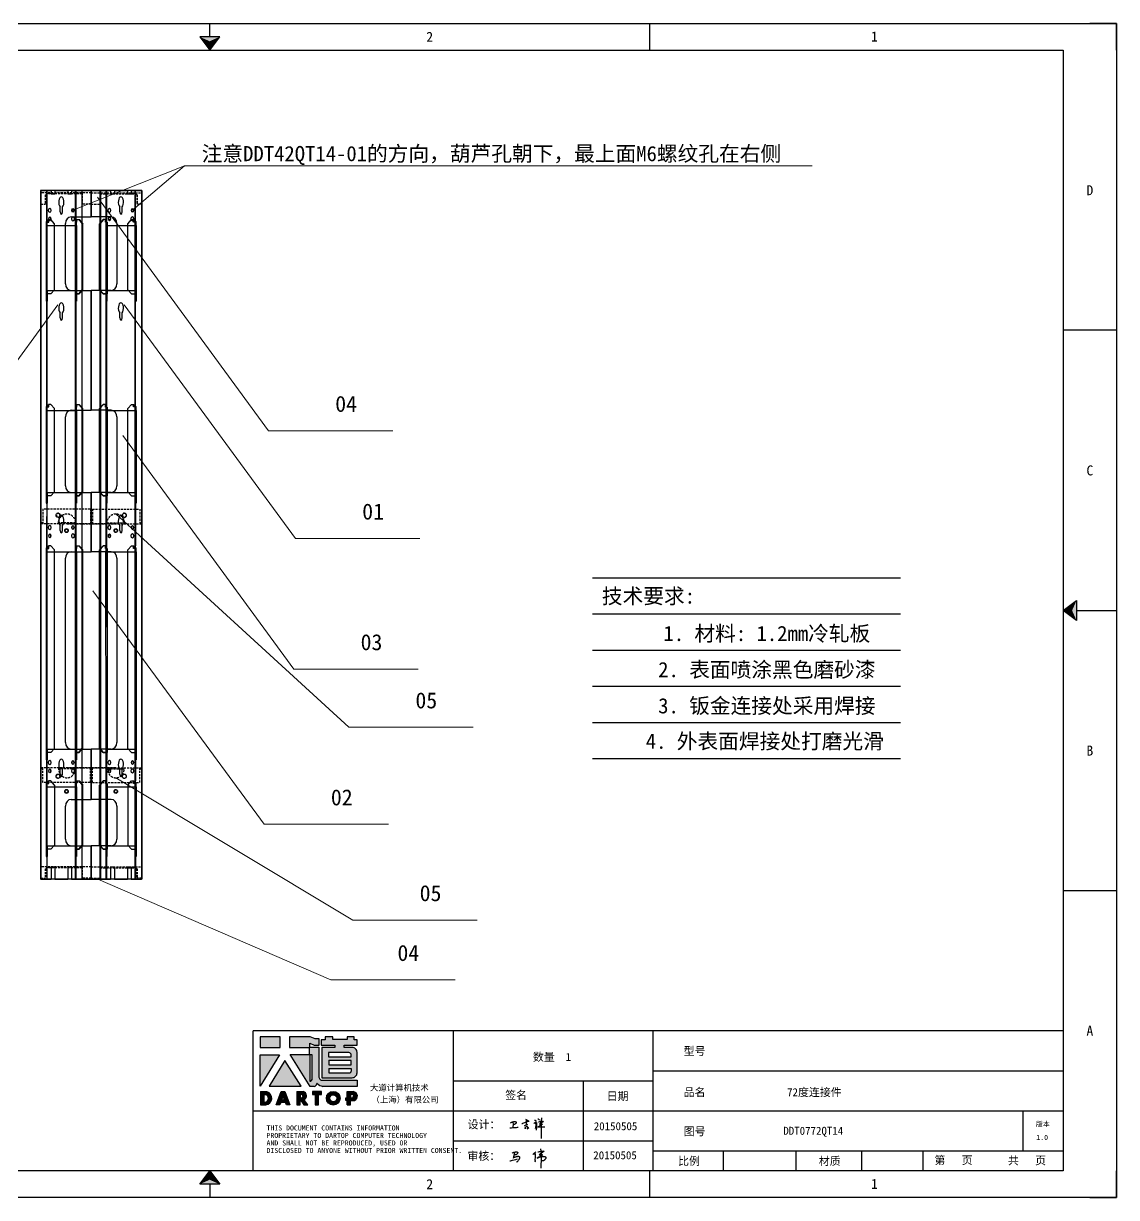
# Model space of a CAD drawing. Header units: millimetres. Extents: x -13830 to 10007, y -16942 to 55335.
# Drawn here: x -3110 to -1459, y 14527 to 16300 of the extents above; entities that cross this region are included whole.
import ezdxf
from ezdxf.enums import TextEntityAlignment as Align

# ---------------------------------------------------------------- set-up
doc = ezdxf.new("R2010")
doc.units = ezdxf.units.MM
doc.linetypes.add('DOT', pattern=[0.25, 0, -0.25])
doc.linetypes.add('HIDDEN2', pattern=[4.7625, 3.175, -1.5875])
for name, color, linetype in [('4', 7, 'Continuous'), ('hidden', 3, 'HIDDEN2'), ('print', 30, 'Continuous')]:
    doc.layers.add(name, color=color, linetype=linetype)
doc.layers.add('dim', color=2, linetype='Continuous', lineweight=9)
doc.styles.add('Dartop', font='')
doc.styles.add('HZ', font='')
doc.styles.add('hzHT', font='simhei.ttf')
doc.styles.get('Dartop').set_extended_font_data('FangSong_GB2312')
doc.styles.get('HZ').set_extended_font_data('SimSun')

# ---------------------------------------------------------------- blocks, each defined once
blk = doc.blocks.new('*U5')
at = {"color": 254, "linetype": 'Continuous', "extrusion": (0, 0, -1)}
for points in [[(-17, 0.333), (-16.812, 0.25), (-17, 0.5)], [(-17, 0.333), (-17, 0.5), (-17.188, 0.25)], [(-17, 0.333), (-17.188, 0.25), (-16.812, 0.25)]]:
    blk.add_solid(points, dxfattribs=at)
blk = doc.blocks.new('*U4')
at = {"color": 254, "linetype": 'Continuous', "extrusion": (0, 0, -1)}
for points in [[(-33.167, 11), (-33, 11), (-33.25, 11.188)], [(-33.167, 11), (-33.25, 11.188), (-33.25, 10.812)], [(-33.167, 11), (-33.25, 10.812), (-33, 11)]]:
    blk.add_solid(points, dxfattribs=at)
blk = doc.blocks.new('*U6')
at = {"color": 254, "linetype": 'Continuous'}
for points in [[(17, 21.667), (17.188, 21.75), (16.812, 21.75)], [(17, 21.667), (16.812, 21.75), (17, 21.5)], [(17, 21.667), (17, 21.5), (17.188, 21.75)]]:
    blk.add_solid(points, dxfattribs=at)
blk = doc.blocks.new('dadao')
for p, q in [((48, 19.2), (44.9, 10.4)), ((44.9, 10.4), (51.2, 10.4)), ((51.2, 10.4), (48, 19.2))]:
    blk.add_line(p, q)
for points in [[(41.8, 121.6), (41.8, 143.7), (-0.4, 143.7), (-0.4, 121.6), (41.8, 121.6)], [(104.8, 122), (104.8, 130.3), (114.1, 126.3), (124.2, 126.3), (124.2, 139.6), (115.9, 139.6), (105.1, 143.9), (61.5, 143.9)], [(61.7, 144), (61.7, 121.3), (103.9, 121.3)], [(113.4, 38.7), (105.1, 38.7), (63, 106.5), (103.9, 106.5), (103.9, 120.9), (103.9, 121.3)], [(109.7, 53.6), (109.7, 106.2), (104.3, 106.2), (104.3, 50.4), (106.6, 50.4)], [(144.6, 94.4), (144.6, 84.8), (192, 84.8), (192, 94.1), (144.9, 94.1)], [(0, 28), (0, 0), (11.8, 0)], [(0.1, 28), (14, 28)], [(76.8, 28.2), (76.8, 0), (84.1, 0), (84.1, 11.1), (91.6, -0.1), (100.3, -0.1), (91.7, 11.1)], [(76.8, 28.2), (90.6, 28.2)], [(120.2, 45), (119.5, 45), (119.5, 44.6)], [(183.7, 0), (183.7, 9.6), (180.6, 9.6), (180.6, 14.9), (183.8, 14.9), (183.8, 28.1), (196.1, 28.1), (196.5, 28.1)], [(7.1, 21.8), (7.1, 6.1), (12, 6.1)], [(7.1, 21.8), (11.4, 21.8)], [(84, 22.7), (84, 15.3), (87.2, 15.3)], [(84, 22.7), (87.3, 22.7)], [(183.7, 0), (190.9, 0), (190.9, 9.6), (198.8, 9.6)], [(194.9, 22.3), (190.8, 22.3), (190.8, 15), (194.4, 15)]]:
    blk.add_lwpolyline(points)
blk.add_lwpolyline([(137.1, 144.2), (137.1, 137.9), (128.3, 137.9), (128.3, 126.5), (157.3, 126.5), (157.3, 121.5), (130.3, 121.5), (130.3, 57.5), (194.4, 57.5, 0.414214), (204.4, 67.5), (204.4, 111.3, 0.414214), (194.4, 121.3), (177.5, 121.3), (177.5, 126.3), (204.7, 126.3), (204.7, 137.7), (198.2, 137.7), (198.2, 143.9), (183.3, 143.9), (183.3, 138), (153, 138), (153, 144.2), (137.1, 144.2)], format="xyb", close=True)
for points in [[(-0.3, 106.2), (40.4, 106.2), (-0.3, 39.7), (-0.3, 106.2)], [(51.7, 94.1), (18.4, 39.3), (86.2, 39.3)], [(43.8, 28.2), (51.8, 28.2), (62.6, -0.1), (55, -0.1), (53.2, 5), (42.9, 5), (41.1, 0), (33.6, 0)], [(110, 28.1), (110, 21.9), (116, 21.9), (116, -0.1), (123.2, -0.1), (123.2, 22), (129.2, 22), (129.2, 28.1), (110, 28.1)]]:
    blk.add_lwpolyline(points, close=True)
for points in [[(104.8, 122), (123.4, 122), (123.4, 60, 0.414214), (131.4, 52), (204.8, 52), (204.8, 39.1), (131.7, 39.1)], [(144.3, 110.8), (144.3, 101.8), (192.3, 101.8), (192.3, 105.5, 0.414214), (187.3, 110.5), (144.3, 110.5)], [(144.6, 77), (144.6, 67.5), (187.6, 67.5, 0.414214), (192.6, 72.5), (192.6, 76.4), (144.6, 76.4)]]:
    blk.add_lwpolyline(points, format="xyb")
for radius in [14.5, 7.44]:
    blk.add_circle((154.2, 14.2), radius)
for centre, radius, start, end in [((99.2, 60.7), 12.6, 305.6399, 325.969), ((9.6, 14.2), 14.4, 278.6604, 72.3203), ((88.6, 19.4), 8.95, 290.6073, 77.2124), ((111.6, 46.7), 8.19, 282.9811, 347.6627), ((136, 61.7), 22.9, 226.7358, 259.3209), ((195.7, 18.6), 9.51, 288.8959, 85.2442), ((8.5, 13.9), 8.49, 294.2143, 69.7177), ((86.4, 19), 3.8, 282.527, 76.7196), ((193.7, 18.7), 3.8, 280.9891, 72.5513)]:
    blk.add_arc(centre, radius, start, end)
blk = doc.blocks.new('h')
for p, q in [((20773.3, -2331.8), (20775.3, -2338.7)), ((20789.1, -2340.9), (20773.5, -2331.9)), ((20775.3, -2338.7), (20775.6, -2351.2)), ((20845.7, -2343.5), (20848.4, -2353)), ((20768.1, -2360.9), (20773, -2359.1)), ((20769.5, -2366.9), (20769.8, -2370.6)), ((20769.8, -2370.6), (20770.9, -2378)), ((20770.9, -2378), (20771.5, -2370.6)), ((20772.4, -2369.3), (20774.9, -2367.8)), ((20773, -2359.1), (20784.1, -2355.2)), ((20775.6, -2351.2), (20775.5, -2357.3)), ((20782.2, -2369.2), (20780, -2377.1)), ((20780, -2377.1), (20788.3, -2371.3)), ((20780.1, -2366.4), (20780.8, -2366.4)), ((20781.9, -2367.4), (20782.2, -2369.2)), ((20848.9, -2370.3), (20847.9, -2424)), ((20848.4, -2353), (20848.9, -2370.3))]:
    blk.add_line(p, q)
for points in [[(20699.1, -2348.2, -0.029745), (20704.6, -2345.4, -0.046842), (20708.4, -2344.2, -0.00919), (20714.3, -2343, -0.018517), (20717.2, -2342.5, -0.037841), (20720.3, -2342.4, -0.039541), (20723.2, -2342.8, -0.149785), (20726, -2344.3, -0.204935), (20726.9, -2346.6, -0.074872), (20726.5, -2348.3, -0.061615), (20725.6, -2350.3, -0.034204), (20723.8, -2352.6, -0.045776), (20722.3, -2354.1, -0.054985), (20720.4, -2355.3, -0.036348), (20717.3, -2356.5, -0.067752), (20715.7, -2356.8, -0.043553), (20713.2, -2356.7)], [(20755, -2351.9, -0.024077), (20759.9, -2350.1, -0.013147), (20768.7, -2346.5, -0.00522), (20775.4, -2344.1, -0.018517), (20777.3, -2343.4, -0.008274), (20786.3, -2341, -0.039541), (20788.3, -2340.8, -0.079216), (20789.4, -2341, -0.204935)], [(20816.8, -2335, -0.053561), (20819.6, -2336.1, -0.075272), (20821.3, -2337.3, -0.005295), (20822.5, -2338.5, -0.009337), (20823.1, -2339.1, -0.026146), (20823.7, -2339.8, -0.016644), (20824.5, -2340.9)], [(20832.1, -2329.2, -0.053561), (20834.9, -2330.3, -0.075272), (20836.7, -2331.5, -0.005295), (20837.8, -2332.6, -0.009337), (20838.5, -2333.3, -0.026146), (20839, -2334, -0.016644), (20839.8, -2335.1)], [(20836, -2343.7, -0.02797), (20842.1, -2342.6, -0.048868), (20845.6, -2342.2, -0.00919), (20851.1, -2341.4, -0.018517), (20853.9, -2341.1, -0.037841), (20856.7, -2341.2, -0.039541), (20859.4, -2341.6, -0.018282), (20840.6, -2354.7, -0.000937)], [(20847.6, -2340.2, 0.021784), (20849.6, -2335.9, 0.028296), (20850.8, -2332.4, 0.008136), (20851.9, -2328.2, 0.028913), (20852.2, -2327, 0.08193), (20852.1, -2325.9, 0.075058), (20851.7, -2324.7, 0.275043)], [(20696.6, -2372.4, 0.002073), (20710.6, -2371.9, 0.016137), (20719.6, -2371.3, 0.008314), (20736.9, -2369.3)], [(20813.5, -2350.1, 0.007348), (20815.9, -2348.7, 0.008421), (20818, -2347.3, 0.009459), (20819.7, -2346.2, -0.016325), (20820.7, -2345.5, -0.173771), (20821.8, -2345.3, -0.085159), (20823.9, -2346, -0.125883), (20826, -2347.9, -0.160659), (20826.6, -2350.1, -0.010447), (20826.5, -2352.3, -0.008247), (20826.2, -2355.1, -0.002698), (20825.3, -2374, 0.001562), (20823.9, -2383.7, 0.016137)]]:
    blk.add_lwpolyline(points, format="xyb")
for points in [[(20711.3, -2343.5), (20711.3, -2343.5), (20711.5, -2355.8), (20710.7, -2368), (20710.6, -2371.9)], [(20821.5, -2350.6), (20822.4, -2359.2), (20822.2, -2364.9), (20821.7, -2369), (20821.3, -2376.3), (20823.6, -2368.5), (20827.2, -2366.3), (20829.5, -2366.3)], [(20840.6, -2354.7), (20850, -2354.7), (20855, -2354.3), (20845.9, -2361.1), (20840.5, -2364), (20833, -2367.5), (20863.2, -2367.4), (20865.9, -2367.3)]]:
    blk.add_lwpolyline(points)
for centre, radius, start, end in [((20773.7, -2371.2), 2.3, 121.9907, 163.6016), ((20787.5, -2406), 40.3, 100.6183, 108.2482), ((20780.8, -2367.6), 1.15, 9.4675, 90)]:
    blk.add_arc(centre, radius, start, end)
blk = doc.blocks.new('GERHEHESNH')
for p, q in [((-3489.9, 18776.1), (-2449.9, 18776.1)), ((-3489.9, 18776.1), (-3489.9, 18622.9)), ((-2449.9, 18776.1), (-2449.9, 18622.9)), ((-3441.9, 18766.6), (-3489.9, 18766.6)), ((-3166.9, 18766), (-3489.9, 18766)), ((-3445.9, 18766), (-3445.9, 18766.6)), ((-3445.9, 18766.6), (-3445.9, 18766)), ((-3445.9, 18760.5), (-3445.9, 18764)), ((-3445.9, 18764), (-3445.9, 18762.2)), ((-3441.9, 18764), (-3445.9, 18764)), ((-3441.9, 18763.4), (-3445.9, 18763.4)), ((-3439.5, 18755), (-3445.9, 18760.5)), ((-3441.9, 18766.6), (-3441.9, 18763.4)), ((-3340, 18755), (-3439.5, 18755)), ((-3340, 18755), (-3333.7, 18760.5)), ((-3333.7, 18760.5), (-3333.7, 18766.6)), ((-3166.9, 18766.6), (-3333.7, 18766.6)), ((-3162.9, 18766.6), (-3210.9, 18766.6)), ((-3166.9, 18766), (-3166.9, 18766.6)), ((-3166.9, 18766), (-3166.9, 18766.6)), ((-3166.9, 18766.6), (-3166.9, 18766)), ((-2953.4, 18766), (-3166.9, 18766)), ((-3054.7, 18766), (-3166.9, 18766)), ((-3166.9, 18760.5), (-3166.9, 18764)), ((-3162.9, 18764), (-3166.9, 18764)), ((-3162.9, 18763.4), (-3166.9, 18763.4)), ((-3160.5, 18755), (-3166.9, 18760.5)), ((-3162.9, 18766.6), (-3162.9, 18763.4)), ((-3035, 18755), (-3160.5, 18755)), ((-3035, 18755), (-3028.7, 18760.5)), ((-3028.7, 18760.5), (-3028.7, 18766.6)), ((-3028.7, 18766.6), (-2953.4, 18766.6)), ((-2949.4, 18766.6), (-2997.4, 18766.6)), ((-2953.4, 18766), (-2953.4, 18766.6)), ((-2953.4, 18766), (-2953.4, 18766.6)), ((-2953.4, 18766.6), (-2953.4, 18766)), ((-2598.4, 18766), (-2953.4, 18766)), ((-2953.4, 18760.5), (-2953.4, 18764)), ((-2949.4, 18764), (-2953.4, 18764)), ((-2949.4, 18763.4), (-2953.4, 18763.4)), ((-2947, 18755), (-2953.4, 18760.5)), ((-2949.4, 18766.6), (-2949.4, 18763.4)), ((-2647.5, 18755), (-2947, 18755)), ((-2647.5, 18755), (-2641.2, 18760.5)), ((-2641.2, 18760.5), (-2641.2, 18766.6)), ((-2641.2, 18766.6), (-2598.4, 18766.6)), ((-2594.4, 18766.6), (-2641.2, 18766.6)), ((-2598.4, 18766), (-2598.4, 18766.6)), ((-2598.4, 18766), (-2598.4, 18766.6)), ((-2598.4, 18766.6), (-2598.4, 18766)), ((-2449.9, 18766), (-2598.4, 18766)), ((-2598.4, 18760.5), (-2598.4, 18764)), ((-2594.4, 18764), (-2598.4, 18764)), ((-2594.4, 18763.4), (-2598.4, 18763.4)), ((-2592, 18755), (-2598.4, 18760.5)), ((-2594.4, 18766.6), (-2594.4, 18763.4)), ((-2592, 18755), (-2501.5, 18755)), ((-2501.5, 18755), (-2495.2, 18760.5)), ((-2495.2, 18760.5), (-2495.2, 18766.6)), ((-2495.2, 18766.6), (-2449.9, 18766.6)), ((-3449.9, 18699.5), (-3489.9, 18699.5)), ((-3489.9, 18699.5), (-3449.9, 18699.5)), ((-3157.9, 18699.5), (-3338.9, 18699.5)), ((-3338.9, 18699.5), (-3157.9, 18699.5)), ((-2944.4, 18699.5), (-3033.9, 18699.5)), ((-3033.9, 18699.5), (-2944.4, 18699.5)), ((-2570.4, 18699.5), (-2646.4, 18699.5)), ((-2646.4, 18699.5), (-2570.4, 18699.5)), ((-2449.9, 18699.5), (-2500.4, 18699.5)), ((-2500.4, 18699.5), (-2449.9, 18699.5)), ((-3166.9, 18633), (-3489.9, 18633)), ((-3445.9, 18632.4), (-3489.9, 18632.4)), ((-3441.9, 18632.4), (-3489.9, 18632.4)), ((-3439.5, 18644), (-3445.9, 18638.5)), ((-3445.9, 18638.5), (-3445.9, 18635)), ((-3441.9, 18635.6), (-3445.9, 18635.6)), ((-3441.9, 18635), (-3445.9, 18635)), ((-3445.9, 18633), (-3445.9, 18632.4)), ((-3445.9, 18632.4), (-3445.9, 18633)), ((-3441.9, 18632.4), (-3441.9, 18635.6)), ((-3340, 18644), (-3439.5, 18644)), ((-3340, 18644), (-3333.7, 18638.5)), ((-3333.7, 18638.5), (-3333.7, 18632.4)), ((-3166.9, 18632.4), (-3333.7, 18632.4)), ((-3166.9, 18632.4), (-3210.9, 18632.4)), ((-3162.9, 18632.4), (-3210.9, 18632.4)), ((-3160.5, 18644), (-3166.9, 18638.5)), ((-3166.9, 18638.5), (-3166.9, 18635)), ((-3162.9, 18635.6), (-3166.9, 18635.6)), ((-3162.9, 18635), (-3166.9, 18635)), ((-2953.4, 18633), (-3166.9, 18633)), ((-3054.7, 18633), (-3166.9, 18633)), ((-3166.9, 18633), (-3166.9, 18632.4)), ((-3166.9, 18633), (-3166.9, 18632.4)), ((-3166.9, 18632.4), (-3166.9, 18633)), ((-3162.9, 18632.4), (-3162.9, 18635.6)), ((-3035, 18644), (-3160.5, 18644)), ((-3035, 18644), (-3028.7, 18638.5)), ((-3028.7, 18638.5), (-3028.7, 18632.4)), ((-3028.7, 18632.4), (-2953.4, 18632.4)), ((-2953.4, 18632.4), (-2997.4, 18632.4)), ((-2949.4, 18632.4), (-2997.4, 18632.4)), ((-2947, 18644), (-2953.4, 18638.5)), ((-2953.4, 18638.5), (-2953.4, 18635)), ((-2949.4, 18635.6), (-2953.4, 18635.6)), ((-2949.4, 18635), (-2953.4, 18635)), ((-2598.4, 18633), (-2953.4, 18633)), ((-2953.4, 18633), (-2953.4, 18632.4)), ((-2953.4, 18633), (-2953.4, 18632.4)), ((-2953.4, 18632.4), (-2953.4, 18633)), ((-2949.4, 18632.4), (-2949.4, 18635.6)), ((-2647.5, 18644), (-2947, 18644)), ((-2647.5, 18644), (-2641.2, 18638.5)), ((-2641.2, 18638.5), (-2641.2, 18632.4)), ((-2641.2, 18632.4), (-2598.4, 18632.4)), ((-2598.4, 18632.4), (-2641.2, 18632.4)), ((-2594.4, 18632.4), (-2641.2, 18632.4)), ((-2592, 18644), (-2598.4, 18638.5)), ((-2598.4, 18638.5), (-2598.4, 18635)), ((-2594.4, 18635.6), (-2598.4, 18635.6)), ((-2594.4, 18635), (-2598.4, 18635)), ((-2449.9, 18633), (-2598.4, 18633)), ((-2598.4, 18633), (-2598.4, 18632.4)), ((-2598.4, 18633), (-2598.4, 18632.4)), ((-2598.4, 18632.4), (-2598.4, 18633)), ((-2594.4, 18632.4), (-2594.4, 18635.6)), ((-2592, 18644), (-2501.5, 18644)), ((-2501.5, 18644), (-2495.2, 18638.5)), ((-2495.2, 18638.5), (-2495.2, 18632.4)), ((-2495.2, 18632.4), (-2449.9, 18632.4)), ((-3489.9, 18622.9), (-2449.9, 18622.9))]:
    blk.add_line(p, q)
at = {"extrusion": (0, 0.5, 0.866025)}
for p, q in [((-3439.9, 18738.5, -22.5), (-3348.9, 18738.5, -22.5)), ((-3147.9, 18738.5, -22.5), (-3043.9, 18738.5, -22.5)), ((-2934.4, 18738.5, -22.5), (-2656.4, 18738.5, -22.5)), ((-2560.4, 18738.5, -22.5), (-2510.4, 18738.5, -22.5)), ((-3449.9, 18729.8, -17.5), (-3449.9, 18699.5)), ((-3338.9, 18729.8, -17.5), (-3338.9, 18699.5)), ((-3157.9, 18729.8, -17.5), (-3157.9, 18699.5)), ((-3033.9, 18729.8, -17.5), (-3033.9, 18699.5)), ((-2944.4, 18729.8, -17.5), (-2944.4, 18699.5)), ((-2646.4, 18729.8, -17.5), (-2646.4, 18699.5)), ((-2570.4, 18729.8, -17.5), (-2570.4, 18699.5)), ((-2500.4, 18729.8, -17.5), (-2500.4, 18699.5))]:
    blk.add_line(p, q, dxfattribs=at)
at = {"extrusion": (0, -0.5, 0.866025)}
for p, q in [((-3449.9, 18669.2, -17.5), (-3449.9, 18699.5)), ((-3338.9, 18669.2, -17.5), (-3338.9, 18699.5)), ((-3338.9, 18699.5), (-3157.9, 18699.5)), ((-3157.9, 18669.2, -17.5), (-3157.9, 18699.5)), ((-3033.9, 18669.2, -17.5), (-3033.9, 18699.5)), ((-3033.9, 18699.5), (-2944.4, 18699.5)), ((-2944.4, 18669.2, -17.5), (-2944.4, 18699.5)), ((-2646.4, 18669.2, -17.5), (-2646.4, 18699.5)), ((-2646.4, 18699.5), (-2570.4, 18699.5)), ((-2570.4, 18669.2, -17.5), (-2570.4, 18699.5)), ((-2500.4, 18669.2, -17.5), (-2500.4, 18699.5)), ((-2500.4, 18699.5), (-2449.9, 18699.5)), ((-3439.9, 18660.5, -22.5), (-3348.9, 18660.5, -22.5)), ((-3147.9, 18660.5, -22.5), (-3043.9, 18660.5, -22.5)), ((-2934.4, 18660.5, -22.5), (-2656.4, 18660.5, -22.5)), ((-2560.4, 18660.5, -22.5), (-2510.4, 18660.5, -22.5))]:
    blk.add_line(p, q, dxfattribs=at)
at = {"extrusion": (0, 0.5, 0.866025)}
for centre, radius in [((2999.4, -16252.2, 9349.8), 3.25), ((2976.4, -16237.2, 9349.8), 3), ((2976.4, -16237.2, 9349.8), 2.5), ((2605.4, -16252.2, 9349.8), 3.25), ((2582.4, -16237.2, 9349.8), 3), ((2582.4, -16237.2, 9349.8), 2.5)]:
    blk.add_circle(centre, radius, dxfattribs=at)
at = {"extrusion": (0, -0.5, 0.866025)}
for centre, radius in [((-2999.4, 16136.3, -9349.8), 3.25), ((-2976.4, 16151.3, -9349.8), 3), ((-2976.4, 16151.3, -9349.8), 2.5), ((-2605.4, 16136.3, -9349.8), 3.25), ((-2582.4, 16151.3, -9349.8), 3), ((-2582.4, 16151.3, -9349.8), 2.5)]:
    blk.add_circle(centre, radius, dxfattribs=at)
at = {"extrusion": (0, 0.5, 0.866025)}
for centre, start, end in [((3439.9, -16229.3, 9349.8), 270, 0), ((3348.9, -16229.3, 9349.8), 180, 270), ((3147.9, -16229.3, 9349.8), 270, 0), ((3043.9, -16229.3, 9349.8), 180, 270), ((2934.4, -16229.3, 9349.8), 270, 0), ((2656.4, -16229.3, 9349.8), 180, 270), ((2560.4, -16229.3, 9349.8), 270, 0), ((2510.4, -16229.3, 9349.8), 180, 270)]:
    blk.add_arc(centre, 10, start, end, dxfattribs=at)
at = {"extrusion": (0, -0.5, 0.866025)}
for centre, start, end in [((-3439.9, 16159.3, -9349.8), 180, 270), ((-3348.9, 16159.3, -9349.8), 270, 0), ((-3147.9, 16159.3, -9349.8), 180, 270), ((-3043.9, 16159.3, -9349.8), 270, 0), ((-2934.4, 16159.3, -9349.8), 180, 270), ((-2656.4, 16159.3, -9349.8), 270, 0), ((-2560.4, 16159.3, -9349.8), 180, 270), ((-2510.4, 16159.3, -9349.8), 270, 0)]:
    blk.add_arc(centre, 10, start, end, dxfattribs=at)
blk = doc.blocks.new('HGERHEHHS')
for p, q in [((-3068.3, 18452.6), (-2028.3, 18452.6)), ((-3068.3, 18421.6), (-3068.3, 18452.6)), ((-3068.3, 18452.6), (-3068.3, 18421.6)), ((-3021.3, 18433.4), (-3021.3, 18436.6)), ((-2917.3, 18436.6), (-3021.3, 18436.6)), ((-3015.3, 18436.6), (-2901.3, 18436.6)), ((-2901.3, 18433.4), (-2901.3, 18436.6)), ((-2742.3, 18433.4), (-2742.3, 18436.6)), ((-2638.3, 18436.6), (-2742.3, 18436.6)), ((-2736.3, 18436.6), (-2596.3, 18436.6)), ((-2596.3, 18433.4), (-2596.3, 18436.6)), ((-2528.8, 18433.4), (-2528.8, 18436.6)), ((-2424.8, 18436.6), (-2528.8, 18436.6)), ((-2522.8, 18436.6), (-2208.8, 18436.6)), ((-2208.8, 18433.4), (-2208.8, 18436.6)), ((-2173.8, 18433.4), (-2173.8, 18436.6)), ((-2069.8, 18436.6), (-2173.8, 18436.6)), ((-2167.8, 18436.6), (-2062.8, 18436.6)), ((-2062.8, 18433.4), (-2062.8, 18436.6)), ((-2028.3, 18421.6), (-2028.3, 18452.6)), ((-3068.3, 18421.6), (-3063.3, 18421.6)), ((-3063.3, 18410.4), (-3063.3, 18421.6)), ((-3015.3, 18433.4), (-3021.3, 18433.4)), ((-3015.3, 18347.8), (-3015.3, 18433.4)), ((-2917.3, 18347.8), (-2917.3, 18433.4)), ((-2917.3, 18433.4), (-2901.3, 18433.4)), ((-2736.3, 18433.4), (-2742.3, 18433.4)), ((-2736.3, 18347.8), (-2736.3, 18433.4)), ((-2612.3, 18347.8), (-2612.3, 18433.4)), ((-2612.3, 18433.4), (-2596.3, 18433.4)), ((-2522.8, 18433.4), (-2528.8, 18433.4)), ((-2522.8, 18347.8), (-2522.8, 18433.4)), ((-2224.8, 18347.8), (-2224.8, 18433.4)), ((-2224.8, 18433.4), (-2208.8, 18433.4)), ((-2167.8, 18433.4), (-2173.8, 18433.4)), ((-2167.8, 18347.8), (-2167.8, 18433.4)), ((-2078.8, 18347.8), (-2078.8, 18433.4)), ((-2078.8, 18433.4), (-2062.8, 18433.4)), ((-2047.3, 18410.4), (-2047.3, 18421.6)), ((-2047.3, 18421.6), (-2028.3, 18421.6)), ((-3068.3, 18370.8), (-3068.3, 18410.4)), ((-3068.3, 18410.4), (-3063.3, 18410.4)), ((-2047.3, 18410.4), (-2028.3, 18410.4)), ((-2028.3, 18370.8), (-2028.3, 18410.4)), ((-3035.8, 18394.1), (-3043.6, 18394.1)), ((-3035.8, 18387.1), (-3043.6, 18387.1)), ((-2875.8, 18394.1), (-2883.6, 18394.1)), ((-2875.8, 18387.1), (-2883.6, 18387.1)), ((-2554.8, 18394.1), (-2562.6, 18394.1)), ((-2554.8, 18387.1), (-2562.6, 18387.1)), ((-2186.8, 18394.1), (-2194.6, 18394.1)), ((-2186.8, 18387.1), (-2194.6, 18387.1)), ((-3068.3, 18370.8), (-3063.3, 18370.8)), ((-3063.3, 18359.6), (-3063.3, 18370.8)), ((-2047.3, 18359.6), (-2047.3, 18370.8)), ((-2047.3, 18370.8), (-2028.3, 18370.8)), ((-3068.3, 18328.6), (-3068.3, 18359.6)), ((-3068.3, 18359.6), (-3063.3, 18359.6)), ((-3021.3, 18347.8), (-3021.3, 18344.6)), ((-3015.3, 18347.8), (-3021.3, 18347.8)), ((-2917.3, 18347.8), (-2901.3, 18347.8)), ((-2901.3, 18344.6), (-2901.3, 18347.8)), ((-2742.3, 18347.8), (-2742.3, 18344.6)), ((-2736.3, 18347.8), (-2742.3, 18347.8)), ((-2612.3, 18347.8), (-2596.3, 18347.8)), ((-2596.3, 18344.6), (-2596.3, 18347.8)), ((-2528.8, 18347.8), (-2528.8, 18344.6)), ((-2522.8, 18347.8), (-2528.8, 18347.8)), ((-2224.8, 18347.8), (-2208.8, 18347.8)), ((-2208.8, 18344.6), (-2208.8, 18347.8)), ((-2173.8, 18347.8), (-2173.8, 18344.6)), ((-2167.8, 18347.8), (-2173.8, 18347.8)), ((-2078.8, 18347.8), (-2062.8, 18347.8)), ((-2062.8, 18344.6), (-2062.8, 18347.8)), ((-2047.3, 18359.6), (-2028.3, 18359.6)), ((-2028.3, 18328.6), (-2028.3, 18359.6)), ((-3021.3, 18344.6), (-2901.3, 18344.6)), ((-2742.3, 18344.6), (-2622.3, 18344.6)), ((-2736.3, 18344.6), (-2596.3, 18344.6)), ((-2528.8, 18344.6), (-2408.8, 18344.6)), ((-2522.8, 18344.5), (-2522.8, 18344.6)), ((-2522.8, 18344.5), (-2208.8, 18344.6)), ((-2173.8, 18344.6), (-2062.8, 18344.6)), ((-2167.8, 18344.6), (-2062.8, 18344.6)), ((-3068.3, 18328.6), (-2028.3, 18328.6))]:
    blk.add_line(p, q)
for centre, radius in [((-3038.3, 18425.5), 3), ((-3038.3, 18425.5), 2.5), ((-3025.6, 18425.5), 3.5), ((-2559.5, 18425.5), 3), ((-2559.5, 18425.5), 2.5), ((-2546.8, 18425.5), 3.5), ((-2204.5, 18425.5), 3), ((-2204.5, 18425.5), 2.5), ((-2191.8, 18425.5), 3.5), ((-3038.3, 18355.7), 3.5), ((-3025.6, 18355.7), 3), ((-3025.6, 18355.7), 2.5), ((-2559.5, 18355.6), 3.5), ((-2546.8, 18355.6), 3), ((-2546.8, 18355.6), 2.5), ((-2204.5, 18355.6), 3.5), ((-2191.8, 18355.6), 3), ((-2191.8, 18355.6), 2.5)]:
    blk.add_circle(centre, radius)
for centre, radius, start, end in [((-3050.8, 18390.6), 8, 25.9445, 334.0555), ((-3035.8, 18390.6), 3.5, 270, 90), ((-2890.8, 18390.6), 8, 25.9445, 334.0555), ((-2875.8, 18390.6), 3.5, 270, 90), ((-2569.8, 18390.6), 8, 25.9445, 334.0555), ((-2554.8, 18390.6), 3.5, 270, 90), ((-2201.8, 18390.6), 8, 25.9445, 334.0555), ((-2186.8, 18390.6), 3.5, 270, 90)]:
    blk.add_arc(centre, radius, start, end)
blk = doc.blocks.new('HSHSNSN')
for p, q in [((-3042.7, 18418.4), (-3042.7, 18465.8)), ((-2994.7, 18465.8), (-3042.7, 18465.8)), ((-2994.7, 18464.8), (-3042.7, 18464.8)), ((-2993.3, 18455.6), (-3042.7, 18455.6)), ((-2998.7, 18463.8), (-2998.7, 18460.3)), ((-2994.7, 18463.8), (-2998.7, 18463.8)), ((-2998.7, 18460.9), (-2992.4, 18455.4)), ((-2998.7, 18460.3), (-2992.4, 18454.8)), ((-2994.7, 18466.1), (-2886.5, 18466.1)), ((-2994.7, 18466.1), (-2994.7, 18463.8)), ((-2892.9, 18455.4), (-2992.4, 18455.4)), ((-2992.4, 18454.8), (-2992.4, 18455.4)), ((-2892.9, 18454.8), (-2992.4, 18454.8)), ((-2886.5, 18460.9), (-2892.9, 18455.4)), ((-2886.5, 18460.3), (-2892.9, 18454.8)), ((-2892.9, 18454.8), (-2892.9, 18455.4)), ((-2714.3, 18455.6), (-2891.9, 18455.6)), ((-2886.5, 18460.3), (-2886.5, 18466.1)), ((-2715.7, 18465.8), (-2886.5, 18465.8)), ((-2715.7, 18464.8), (-2886.5, 18464.8)), ((-2886.5, 18464.8), (-2886.5, 18460.3)), ((-2719.7, 18463.8), (-2719.7, 18460.3)), ((-2715.7, 18463.8), (-2719.7, 18463.8)), ((-2719.7, 18460.9), (-2713.4, 18455.4)), ((-2719.7, 18460.3), (-2713.4, 18454.8)), ((-2715.7, 18466.1), (-2581.5, 18466.1)), ((-2715.7, 18466.1), (-2715.7, 18463.8)), ((-2587.9, 18455.4), (-2713.4, 18455.4)), ((-2713.4, 18454.8), (-2713.4, 18455.4)), ((-2587.9, 18454.8), (-2713.4, 18454.8)), ((-2581.5, 18460.9), (-2587.9, 18455.4)), ((-2581.5, 18460.3), (-2587.9, 18454.8)), ((-2587.9, 18454.8), (-2587.9, 18455.4)), ((-2500.8, 18455.6), (-2586.9, 18455.6)), ((-2581.5, 18460.3), (-2581.5, 18466.1)), ((-2502.2, 18465.8), (-2581.5, 18465.8)), ((-2502.2, 18464.8), (-2581.5, 18464.8)), ((-2581.5, 18464.8), (-2581.5, 18460.3)), ((-2506.2, 18463.8), (-2506.2, 18460.3)), ((-2502.2, 18463.8), (-2506.2, 18463.8)), ((-2506.2, 18460.9), (-2499.9, 18455.4)), ((-2506.2, 18460.3), (-2499.9, 18454.8)), ((-2502.2, 18466.1), (-2194, 18466.1)), ((-2502.2, 18466.1), (-2502.2, 18463.8)), ((-2200.4, 18455.4), (-2499.9, 18455.4)), ((-2499.9, 18454.8), (-2499.9, 18455.4)), ((-2200.4, 18454.8), (-2499.9, 18454.8)), ((-2194, 18460.9), (-2200.4, 18455.4)), ((-2194, 18460.3), (-2200.4, 18454.8)), ((-2200.4, 18454.8), (-2200.4, 18455.4)), ((-2145.8, 18455.6), (-2199.4, 18455.6)), ((-2194, 18460.3), (-2194, 18466.1)), ((-2147.2, 18465.8), (-2194, 18465.8)), ((-2147.2, 18464.8), (-2194, 18464.8)), ((-2194, 18464.8), (-2194, 18460.3)), ((-2151.2, 18463.8), (-2151.2, 18460.3)), ((-2147.2, 18463.8), (-2151.2, 18463.8)), ((-2151.2, 18460.9), (-2144.9, 18455.4)), ((-2151.2, 18460.3), (-2144.9, 18454.8)), ((-2147.2, 18466.1), (-2048, 18466.1)), ((-2147.2, 18466.1), (-2147.2, 18463.8)), ((-2054.4, 18455.4), (-2144.9, 18455.4)), ((-2144.9, 18454.8), (-2144.9, 18455.4)), ((-2054.4, 18454.8), (-2144.9, 18454.8)), ((-2048, 18460.9), (-2054.4, 18455.4)), ((-2048, 18460.3), (-2054.4, 18454.8)), ((-2054.4, 18454.8), (-2054.4, 18455.4)), ((-2002.7, 18455.6), (-2053.4, 18455.6)), ((-2048, 18460.3), (-2048, 18466.1)), ((-2002.7, 18465.8), (-2048, 18465.8)), ((-2002.7, 18464.8), (-2048, 18464.8)), ((-2048, 18464.8), (-2048, 18460.3)), ((-2002.7, 18418.4), (-2002.7, 18465.8)), ((-2993.3, 18428.6), (-3042.7, 18428.6)), ((-2994.7, 18419.4), (-3042.7, 18419.4)), ((-3042.7, 18419.4), (-3042.7, 18418.4)), ((-2994.7, 18418.4), (-3042.7, 18418.4)), ((-2998.7, 18423.9), (-2992.4, 18429.4)), ((-2998.7, 18423.3), (-2992.4, 18428.8)), ((-2998.7, 18420.4), (-2998.7, 18423.9)), ((-2998.7, 18420.4), (-2998.7, 18423.9)), ((-2994.7, 18420.4), (-2998.7, 18420.4)), ((-2994.7, 18418.1), (-2994.7, 18420.4)), ((-2994.7, 18418.1), (-2886.5, 18418.1)), ((-2892.9, 18429.4), (-2992.4, 18429.4)), ((-2992.4, 18429.4), (-2992.4, 18428.8)), ((-2892.9, 18428.8), (-2992.4, 18428.8)), ((-2886.5, 18423.9), (-2892.9, 18429.4)), ((-2892.9, 18429.4), (-2892.9, 18428.8)), ((-2886.5, 18423.3), (-2892.9, 18428.8)), ((-2714.3, 18428.6), (-2891.9, 18428.6)), ((-2886.5, 18423.9), (-2886.5, 18418.1)), ((-2886.5, 18419.4), (-2886.5, 18423.9)), ((-2715.7, 18419.4), (-2886.5, 18419.4)), ((-2715.7, 18418.4), (-2886.5, 18418.4)), ((-2719.7, 18423.9), (-2713.4, 18429.4)), ((-2719.7, 18423.3), (-2713.4, 18428.8)), ((-2719.7, 18420.4), (-2719.7, 18423.9)), ((-2715.7, 18420.4), (-2719.7, 18420.4)), ((-2715.7, 18418.1), (-2715.7, 18420.4)), ((-2715.7, 18418.1), (-2581.5, 18418.1)), ((-2587.9, 18429.4), (-2713.4, 18429.4)), ((-2713.4, 18429.4), (-2713.4, 18428.8)), ((-2587.9, 18428.8), (-2713.4, 18428.8)), ((-2581.5, 18423.9), (-2587.9, 18429.4)), ((-2587.9, 18429.4), (-2587.9, 18428.8)), ((-2581.5, 18423.3), (-2587.9, 18428.8)), ((-2500.8, 18428.6), (-2586.9, 18428.6)), ((-2581.5, 18423.9), (-2581.5, 18418.1)), ((-2581.5, 18419.4), (-2581.5, 18423.9)), ((-2502.2, 18419.4), (-2581.5, 18419.4)), ((-2502.2, 18418.4), (-2581.5, 18418.4)), ((-2506.2, 18423.9), (-2499.9, 18429.4)), ((-2506.2, 18423.3), (-2499.9, 18428.8)), ((-2506.2, 18420.4), (-2506.2, 18423.9)), ((-2502.2, 18420.4), (-2506.2, 18420.4)), ((-2502.2, 18418.1), (-2502.2, 18420.4)), ((-2502.2, 18418.1), (-2194, 18418.1)), ((-2200.4, 18429.4), (-2499.9, 18429.4)), ((-2499.9, 18429.4), (-2499.9, 18428.8)), ((-2200.4, 18428.8), (-2499.9, 18428.8)), ((-2194, 18423.9), (-2200.4, 18429.4)), ((-2200.4, 18429.4), (-2200.4, 18428.8)), ((-2194, 18423.3), (-2200.4, 18428.8)), ((-2145.8, 18428.6), (-2199.4, 18428.6)), ((-2194, 18423.9), (-2194, 18418.1)), ((-2194, 18419.4), (-2194, 18423.9)), ((-2147.2, 18419.4), (-2194, 18419.4)), ((-2147.2, 18418.4), (-2194, 18418.4)), ((-2151.2, 18423.9), (-2144.9, 18429.4)), ((-2151.2, 18423.3), (-2144.9, 18428.8)), ((-2151.2, 18420.4), (-2151.2, 18423.9)), ((-2147.2, 18420.4), (-2151.2, 18420.4)), ((-2147.2, 18418.1), (-2147.2, 18420.4)), ((-2147.2, 18418.1), (-2048, 18418.1)), ((-2054.4, 18429.4), (-2144.9, 18429.4)), ((-2144.9, 18429.4), (-2144.9, 18428.8)), ((-2054.4, 18428.8), (-2144.9, 18428.8)), ((-2048, 18423.9), (-2054.4, 18429.4)), ((-2054.4, 18429.4), (-2054.4, 18428.8)), ((-2048, 18423.3), (-2054.4, 18428.8)), ((-2002.7, 18428.6), (-2053.4, 18428.6)), ((-2048, 18423.9), (-2048, 18418.1)), ((-2048, 18419.4), (-2048, 18423.9)), ((-2002.7, 18419.4), (-2048, 18419.4)), ((-2002.7, 18418.4), (-2048, 18418.4))]:
    blk.add_line(p, q)
blk = doc.blocks.new('HSRHH')
for p, q in [((-3007.5, 18788.2), (-3083.6, 18788.2)), ((-3083.6, 18788.2), (-3083.6, 18771.2)), ((-3077.1, 18785.2), (-3077.1, 18771.2)), ((-3077.1, 18785.2), (-3075.1, 18785.2)), ((-3076.6, 18785.2), (-3076.6, 18771.2)), ((-3075.1, 18788.2), (-3075.1, 18785.2)), ((-3074.5, 18785.2), (-3075.1, 18785.2)), ((-3074.5, 18788.2), (-3074.5, 18787)), ((-3074.5, 18788.2), (-3074.5, 18785.2)), ((-3021, 18787), (-3074.5, 18787)), ((-3074.1, 18788.2), (-3074.1, 18787)), ((-3072.6, 18788.2), (-3072.6, 18787)), ((-3067.8, 18788.2), (-3067.8, 18787)), ((-3067.2, 18788.2), (-3067.2, 18787)), ((-3062.7, 18788.2), (-3062.7, 18787)), ((-3042.4, 18788.2), (-3042.4, 18787)), ((-3041.8, 18788.2), (-3041.8, 18787)), ((-3037.4, 18788.2), (-3037.4, 18787)), ((-3021.3, 18788.2), (-3021.3, 18787)), ((-3021, 18788.2), (-3021, 18771.2)), ((-3007.5, 18788.2), (-2931.4, 18788.2)), ((-2994, 18788.2), (-2994, 18771.2)), ((-2994, 18787), (-2940.5, 18787)), ((-2993.7, 18788.2), (-2993.7, 18787)), ((-2977.6, 18788.2), (-2977.6, 18787)), ((-2973.2, 18788.2), (-2973.2, 18787)), ((-2972.6, 18788.2), (-2972.6, 18787)), ((-2952.4, 18788.2), (-2952.4, 18787)), ((-2947.8, 18788.2), (-2947.8, 18787)), ((-2947.2, 18788.2), (-2947.2, 18787)), ((-2942.5, 18788.2), (-2942.5, 18787)), ((-2941, 18788.2), (-2941, 18787)), ((-2940.5, 18788.2), (-2940.5, 18787)), ((-2940.5, 18788.2), (-2940.5, 18785.2)), ((-2940.5, 18785.2), (-2939.9, 18785.2)), ((-2939.9, 18788.2), (-2939.9, 18785.2)), ((-2937.9, 18785.2), (-2939.9, 18785.2)), ((-2938.4, 18785.2), (-2938.4, 18771.2)), ((-2937.9, 18785.2), (-2937.9, 18771.2)), ((-2931.4, 18788.2), (-2931.4, 18771.2)), ((-3083.6, 18771.2), (-3076.6, 18771.2)), ((-3007.5, 18771.2), (-3021, 18771.2)), ((-3007.5, 18771.2), (-2994, 18771.2)), ((-2931.4, 18771.2), (-2938.4, 18771.2))]:
    blk.add_line(p, q)
blk = doc.blocks.new('HSEHSEHWSHB')
at = {"extrusion": (0, -0.5, 0.866025)}
for p, q in [((-2505.7, 18551.1), (-2505.7, 18623, 41.5)), ((-2505.7, 18623, 41.5), (-2483.7, 18623, 41.5)), ((-2484.9, 18623, 41.5), (-2484.9, 18625.6, 43)), ((-2484.9, 18625.6, 43), (-2483.7, 18625.6, 43)), ((-2483.7, 18512.9, -22), (-2483.7, 18625.6, 43)), ((-2484.9, 18573.5, 12.9), (-2484.9, 18599.4, 27.9)), ((-2483.7, 18586.3, 20.3), (-2483.7, 18473.7, -44.7)), ((-2505.7, 18551.1), (-2483.7, 18551.1)), ((-2505.7, 18548.1, -1.7), (-2505.7, 18476.3, -43.2)), ((-2505.7, 18548.1, -1.7), (-2483.7, 18548.1, -1.7)), ((-2484.9, 18548.9, -1.3), (-2484.9, 18551.1)), ((-2484.9, 18550.4, -0.4), (-2484.9, 18548.1, -1.7)), ((-2484.9, 18549.5, -1), (-2483.7, 18549.5, -1)), ((-2484.9, 18525.8, -14.6), (-2484.9, 18499.9, -29.6)), ((-2505.7, 18476.3, -43.2), (-2483.7, 18476.3, -43.2)), ((-2484.9, 18476.3, -43.2), (-2484.9, 18473.7, -44.7)), ((-2484.9, 18473.7, -44.7), (-2483.7, 18473.7, -44.7))]:
    blk.add_line(p, q, dxfattribs=at)
for centre in [(-2496.4, 16121.5, -9275.6), (-2496.4, 16006.5, -9275.6)]:
    blk.add_circle(centre, 3.25, dxfattribs=at)
for centre in [(-2483.7, 16106.5, -9275.6), (-2483.7, 16021.5, -9275.6)]:
    blk.add_arc(centre, 15, 90, 270, dxfattribs=at)

msp = doc.modelspace()

# ---------------------------------------------------------------- hatches: boundary and pattern name
for points in [[(-2722.009, 14769.289), (-2752.143, 14769.289), (-2752.143, 14753.545), (-2722.009, 14753.545)], [(-2722.979, 14742.529), (-2752.063, 14742.529), (-2752.063, 14695.043)], [(-2714.917, 14733.912), (-2738.692, 14694.727), (-2690.28, 14694.727)], [(-2659.54, 14686.709), (-2673.299, 14686.709), (-2673.299, 14682.344), (-2669.006, 14682.344), (-2669.006, 14666.615), (-2663.866, 14666.615), (-2663.866, 14682.355), (-2659.54, 14682.355)]]:
    msp.add_hatch(color=0).paths.add_polyline_path(points)
h = msp.add_hatch(color=0)
h.paths.add_polyline_path([(-2676.975, 14759.721), (-2670.324, 14756.848), (-2663.133, 14756.848), (-2663.133, 14766.364), (-2669.065, 14766.364), (-2676.795, 14769.417), (-2707.769, 14769.417), (-2707.769, 14753.322), (-2677.632, 14753.322), (-2677.632, 14752.996), (-2677.632, 14742.709), (-2706.857, 14742.709), (-2676.797, 14694.333), (-2670.844, 14694.333, 0.27937482), (-2666.499, 14698.559), (-2666.499, 14698.782), (-2665.974, 14698.782, 0.14314537), (-2657.779, 14694.611), (-2605.545, 14694.611), (-2605.545, 14703.786), (-2658.002, 14703.786, -0.41421356), (-2663.715, 14709.5), (-2663.715, 14753.83), (-2676.975, 14753.83)])
h.paths.add_polyline_path([(-2677.328, 14742.504), (-2673.498, 14742.503), (-2673.498, 14704.957, -0.08893574), (-2675.718, 14702.674), (-2677.341, 14702.674)], flags=16)
h = msp.add_hatch(color=0)
h.paths.add_polyline_path([(-2605.635, 14765.032), (-2610.283, 14765.032), (-2610.283, 14769.453), (-2620.906, 14769.453), (-2620.906, 14765.253), (-2642.593, 14765.253), (-2642.593, 14769.674), (-2653.952, 14769.674), (-2653.952, 14765.171), (-2660.228, 14765.171), (-2660.228, 14757.021), (-2639.516, 14757.021), (-2639.516, 14753.416), (-2658.816, 14753.416), (-2658.816, 14707.777), (-2612.999, 14707.777, 0.41421356), (-2605.857, 14714.919), (-2605.857, 14746.174, 0.41421356), (-2612.999, 14753.316), (-2625.111, 14753.316), (-2625.111, 14756.853), (-2605.635, 14756.853)])
h.paths.add_polyline_path([(-2618.059, 14745.578, -0.41421356), (-2614.488, 14742.007), (-2614.488, 14739.388), (-2648.79, 14739.388), (-2648.79, 14745.578)], flags=16)
h.paths.add_polyline_path([(-2614.709, 14733.862), (-2614.709, 14727.23), (-2648.568, 14727.23), (-2648.568, 14733.862)], flags=16)
h.paths.add_polyline_path([(-2614.267, 14721.261), (-2614.267, 14718.421, -0.41421356), (-2617.838, 14714.85), (-2648.568, 14714.85), (-2648.568, 14721.261)], flags=16)
h = msp.add_hatch(color=0)
h.paths.add_polyline_path([(-2741.871, 14686.637), (-2751.849, 14686.637), (-2751.849, 14666.675), (-2743.446, 14666.675, 0.79301591)])
h.paths.add_polyline_path([(-2743.298, 14671.046), (-2746.786, 14671.046), (-2746.786, 14682.266), (-2743.683, 14682.266, -0.67136089)], flags=16)
h = msp.add_hatch(color=0)
h.paths.add_polyline_path([(-2714.841, 14686.802), (-2720.536, 14686.802), (-2727.858, 14666.653), (-2722.465, 14666.653), (-2721.196, 14670.224), (-2713.888, 14670.224), (-2712.592, 14666.61), (-2707.155, 14666.61)])
h.paths.add_polyline_path([(-2715.285, 14674.073), (-2719.812, 14674.073), (-2717.59, 14680.404)], flags=16)
h = msp.add_hatch(color=0)
h.paths.add_polyline_path([(-2687.163, 14686.788), (-2696.977, 14686.788), (-2696.977, 14666.642), (-2691.791, 14666.642), (-2691.791, 14674.628), (-2686.461, 14666.57), (-2680.194, 14666.57), (-2686.329, 14674.578, 0.74405494)])
h.paths.add_polyline_path([(-2691.838, 14677.61), (-2691.838, 14682.9), (-2689.52, 14682.9, -0.79680897), (-2689.555, 14677.61)], flags=16)
h = msp.add_hatch(color=0)
h.paths.add_polyline_path([(-2652.061, 14676.787, 1), (-2631.375, 14676.787, 1)])
h.paths.add_polyline_path([(-2636.404, 14676.787, -1), (-2647.031, 14676.787, -1)], flags=16)
h = msp.add_hatch(color=0)
h.paths.add_polyline_path([(-2611.533, 14686.74), (-2611.83, 14686.74), (-2620.579, 14686.74), (-2620.579, 14677.338), (-2622.9, 14677.338), (-2622.9, 14673.522), (-2620.616, 14673.522), (-2620.616, 14666.677), (-2615.509, 14666.677), (-2615.509, 14673.548), (-2609.897, 14673.548, 0.81230381)])
h.paths.add_polyline_path([(-2615.585, 14677.364), (-2615.585, 14682.623), (-2612.678, 14682.623, -0.77821343), (-2612.975, 14677.364)], flags=16)

# ---------------------------------------------------------------- linework, layer by layer
at = {"color": 0, "linetype": 'DOT'}
for p, q in [((-4018.105, 16299.52), (-1498.933, 16299.52)), ((-1458.645, 16259.232), (-1458.645, 14567.133)), ((-1498.933, 14526.845), (-4018.105, 14526.845))]:
    msp.add_line(p, q, dxfattribs=at)
at = {"color": 0}
for p, q in [((-2828.438, 16279.376), (-2828.438, 16299.52)), ((-2163.686, 16259.232), (-2163.686, 16299.52)), ((-1458.645, 16299.52), (-1498.933, 16299.52)), ((-1458.645, 16259.232), (-1458.645, 16299.52)), ((-3937.529, 16259.232), (-1539.221, 16259.232)), ((-1539.221, 16259.232), (-1539.221, 14567.133)), ((-1458.645, 15836.207), (-1539.221, 15836.207)), ((-1519.077, 15413.182), (-1458.645, 15413.182)), ((-1458.645, 14990.158), (-1539.221, 14990.158)), ((-1539.221, 14778.646), (-2762.97, 14778.646)), ((-2762.97, 14567.133), (-2762.97, 14778.646)), ((-2460.81, 14778.646), (-2460.81, 14567.133)), ((-2158.65, 14567.133), (-2158.65, 14778.646)), ((-2158.65, 14718.214), (-1539.221, 14718.214)), ((-2460.81, 14703.106), (-2158.65, 14703.106)), ((-2264.406, 14703.106), (-2264.406, 14567.133)), ((-2762.97, 14657.781), (-2460.81, 14657.781)), ((-2460.81, 14657.781), (-1539.221, 14657.781)), ((-1599.653, 14597.349), (-1599.653, 14657.781)), ((-2460.81, 14612.457), (-2158.65, 14612.457)), ((-2158.65, 14597.349), (-1539.221, 14597.349)), ((-2052.342, 14567.133), (-2052.342, 14597.349)), ((-1942.785, 14567.133), (-1942.785, 14597.349)), ((-1843.188, 14567.133), (-1843.188, 14597.349)), ((-1750.733, 14567.133), (-1750.733, 14597.349)), ((-1539.221, 14567.133), (-3937.529, 14567.133)), ((-2163.686, 14526.845), (-2163.686, 14567.133)), ((-1458.645, 14526.845), (-1458.645, 14567.133)), ((-2828.438, 14546.989), (-2828.438, 14526.845)), ((-1498.933, 14526.845), (-1458.645, 14526.845))]:
    msp.add_line(p, q, dxfattribs=at)
for p, q in [((-2330.923, 14591.344), (-2327.148, 14591.344)), ((-2325.134, 14591.527), (-2328.909, 14588.941)), ((-2328.772, 14600.304), (-2327.905, 14593.062)), ((-2327.905, 14593.062), (-2327.765, 14587.715)), ((-2327.148, 14591.344), (-2325.134, 14591.527)), ((-2331.045, 14587.8), (-2334.014, 14586.193)), ((-2328.909, 14588.941), (-2331.045, 14587.8)), ((-2327.765, 14587.715), (-2328.085, 14571.076))]:
    msp.add_line(p, q)
for points in [[(-2828.438, 16259.232), (-2813.33, 16279.376), (-2843.546, 16279.376), (-2828.438, 16259.232)], [(-1539.221, 15413.182), (-1519.077, 15428.29), (-1519.077, 15398.074), (-1539.221, 15413.182)], [(-2828.438, 14567.133), (-2813.33, 14546.989), (-2843.546, 14546.989), (-2828.438, 14567.133)]]:
    msp.add_lwpolyline(points, close=True, dxfattribs=at)
for points in [[(-2371.747, 14593.956, -0.02974503), (-2370.02, 14594.821, -0.04684215), (-2368.85, 14595.198, -0.00919025), (-2367.025, 14595.567, -0.01851715), (-2366.111, 14595.699, -0.03784064), (-2365.167, 14595.729, -0.03954126), (-2364.269, 14595.617, -0.14978519), (-2363.393, 14595.139, -0.20493524), (-2363.125, 14594.445, -0.07487171), (-2363.227, 14593.898, -0.06161465), (-2363.525, 14593.292, -0.0342039), (-2364.065, 14592.579, -0.04577587), (-2364.549, 14592.116, -0.05498501), (-2365.134, 14591.749, -0.03634791), (-2366.103, 14591.363, -0.06775206), (-2366.588, 14591.279, -0.04355337), (-2367.352, 14591.319)], [(-2332.776, 14595.798, -0.02797026), (-2330.335, 14596.249, -0.04886788), (-2328.921, 14596.399, -0.00919025), (-2326.696, 14596.729, -0.01851715), (-2325.584, 14596.831, -0.03784064), (-2324.443, 14596.807, -0.03954126), (-2323.368, 14596.616, -0.01828189), (-2330.923, 14591.344, -0.0009369)], [(-2334.014, 14586.193, -0.02974503), (-2331.319, 14587.543, -0.04684215), (-2329.495, 14588.13, -0.00919025), (-2326.648, 14588.705, -0.01851715), (-2325.221, 14588.912, -0.03784064), (-2323.748, 14588.958, -0.03954126), (-2322.349, 14588.784, -0.14978519), (-2320.982, 14588.038, -0.20493524), (-2320.563, 14586.956, -0.07487171), (-2320.722, 14586.102, -0.06161465), (-2321.187, 14585.157, -0.0342039), (-2322.03, 14584.044, -0.04577587), (-2322.785, 14583.323, -0.05498501), (-2323.697, 14582.749, -0.03634791), (-2325.209, 14582.148, -0.06775206), (-2325.966, 14582.017, -0.04355337), (-2327.157, 14582.079)]]:
    msp.add_lwpolyline(points, format="xyb")
msp.add_lwpolyline([(-2367.94, 14595.391), (-2367.94, 14595.391), (-2368.517, 14591.851), (-2369.468, 14588.522), (-2370.089, 14586.479)])
for centre, radius, start, end in [((-2354.903, 14617.922), 29.831, 299.265464, 300.9495), ((-2287.321, 14367.873), 230.333, 102.46592, 103.2053), ((-2444.286, 14703.213), 152.514, 313.366132, 315.296084), ((-2337.019, 14591.801), 0.975, 52.375745, 91.291159), ((-3194.811, 14619.469), 858.927, 357.565664, 358.057278), ((-2337.353, 14591.953), 1.118, 357.196828, 33.705179), ((-2362.509, 14593.6), 26.332, 352.912546, 354.802684), ((-2352.631, 14592.701), 16.413, 354.802684, 357.196828), ((-2376.166, 14588.335), 6.385, 281.076982, 291.212632), ((-2516.568, 15158.238), 593.276, 283.91895, 284.971512), ((-2360.332, 14569.591), 19.504, 113.202449, 120.017497), ((-2364.91, 14580.27), 7.885, 102.47486, 113.202449), ((-2353.484, 14528.625), 60.779, 100.36867, 102.47486), ((-2366.18, 14585.345), 5.03, 283.816254, 294.030509), ((-2361.727, 14573.677), 14.979, 96.125337, 100.36867), ((-2365.106, 14582.857), 2.32, 294.836428, 309.901134), ((-2396.036, 14611.393), 44.385, 316.919563, 320.58866), ((-2362.525, 14581.115), 7.499, 87.457037, 96.125337), ((-2362.497, 14581.743), 6.87, 78.399567, 87.457037), ((-2370.885, 14589.832), 11.285, 324.094808, 331.378357), ((-2361.527, 14586.47), 2.045, 44.324655, 78.399567), ((-2362.126, 14585.404), 1.508, 319.573073, 337.48549), ((-2366.279, 14588.722), 6.777, 324.910666, 333.348429), ((-2362.983, 14587.491), 3.301, 326.76781, 340.871018), ((-2360.876, 14587.106), 1.134, 357.998393, 44.324655), ((-2361.984, 14587.145), 2.243, 340.871018, 357.998393), ((-1855.32, 14510.278), 486.8, 171.410173, 171.768083)]:
    msp.add_arc(centre, radius, start, end)
at = {"layer": 'Defpoints'}
for p, q in [((-2250.136, 15462.581), (-1785.099, 15462.581)), ((-2250.136, 15407.981), (-1785.099, 15407.981)), ((-2250.136, 15407.981), (-1785.099, 15407.981)), ((-2250.136, 15353.381), (-1785.099, 15353.381)), ((-2250.136, 15298.781), (-1785.099, 15298.781)), ((-2250.136, 15244.181), (-1785.099, 15244.181)), ((-2250.136, 15189.581), (-1785.099, 15189.581))]:
    msp.add_line(p, q, dxfattribs=at)
at = {"layer": 'dim'}
for p, q in [((-3035.045, 16017.406, 83.94), (-2866.223, 16084.51)), ((-2945.045, 16017.406, 83.94), (-2866.223, 16084.51)), ((-2866.223, 16084.51), (-1918.485, 16084.51)), ((-2998.125, 16037.19), (-2739.603, 15684.627)), ((-3057.633, 15874.579), (-3316.155, 15522.016)), ((-2957.383, 15874.579), (-2698.861, 15522.016)), ((-2959.805, 15677.338), (-2701.283, 15324.774)), ((-2739.603, 15684.627), (-2551.676, 15684.627)), ((-2970.312, 15559.206, -21.475), (-2618.485, 15236.921)), ((-2698.861, 15522.016), (-2510.935, 15522.016)), ((-3004.726, 15443.039), (-2746.204, 15090.476)), ((-2701.283, 15324.774), (-2513.357, 15324.774)), ((-2618.485, 15236.921), (-2430.559, 15236.921)), ((-2970.312, 15160.606, -21.475), (-2612.074, 14945.841)), ((-2746.204, 15090.476), (-2558.278, 15090.476)), ((-3000.758, 15009.055), (-2645.629, 14855.561)), ((-2612.074, 14945.841), (-2424.148, 14945.841)), ((-2645.629, 14855.561), (-2457.703, 14855.561))]:
    msp.add_line(p, q, dxfattribs=at)
at = {"layer": 'print'}
msp.add_lwpolyline([(-4018.105, 16299.52), (-1458.645, 16299.52), (-1458.645, 14526.845), (-4018.105, 14526.845)], close=True, dxfattribs=at)

# ---------------------------------------------------------------- block references
at = {"color": 0, "linetype": 'Continuous', "xscale": 80.57610619627711, "yscale": 80.57610619627711, "zscale": 80.57610619627711}
for name in ['*U6', '*U4', '*U5']:
    msp.add_blockref(name, (-4198.232, 14526.845), dxfattribs=at)
at = {"rotation": 270}
for name, p in [('GERHEHESNH', (-21707.025, 12557.555)), ('HSHSNSN', (-21449.611, 13004.703))]:
    msp.add_blockref(name, p, dxfattribs=at)
at = {"extrusion": (-0.866025, 0, 0.5)}
for p in [(-12979.085, -19870.332, 2670.396), (-12979.085, -19825.332, 2592.454)]:
    msp.add_blockref('HGERHEHHS', p, dxfattribs=at)
at = {"color": 0}
for name, p, xscale, yscale, zscale in [('dadao', (-2751.849, 14666.675), 0.7141973048657924, 0.7141973048657924, 0.7141973048657924), ('h', (-8788.63, 15367.38), 0.3098964079397265, 0.3098964079397265, 0.3098964079397265)]:
    msp.add_blockref(name, p, dxfattribs=dict(at, xscale=xscale, yscale=yscale, zscale=zscale))
at = {"layer": 'hidden'}
for p in [(0, -2744.572), (0, -3762.135)]:
    msp.add_blockref('HSRHH', p, dxfattribs=at)
at = {"layer": 'hidden', "xscale": -1, "rotation": 90}
msp.add_blockref('HSEHSEHWSHB', (15542.493, 13060.556, 0.641), dxfattribs=at)
at = {"layer": 'hidden', "rotation": 90}
msp.add_blockref('HSEHSEHWSHB', (15542.493, 17659.257, 0.641), dxfattribs=at)

# ---------------------------------------------------------------- texts
at = {"color": 0}
for s, height, style, p in [('2', 15.108, 'Dartop', (-2496.062, 16279.376)), ('1', 15.108, 'Dartop', (-1824.423, 16279.855)), ('D', 15.108, 'Dartop', (-1498.933, 16047.719)), ('04', 24.1728, 'hzHT', (-2622.335, 15725.212)), ('C', 15.108, 'Dartop', (-1498.933, 15624.695)), ('01', 24.1728, 'hzHT', (-2581.593, 15562.601)), ('03', 24.1728, 'hzHT', (-2584.015, 15365.359)), ('05', 24.1728, 'hzHT', (-2501.217, 15277.506)), ('B', 15.108, 'Dartop', (-1498.933, 15201.67)), ('02', 24.1728, 'hzHT', (-2628.936, 15131.061)), ('05', 24.1728, 'hzHT', (-2494.806, 14986.426)), ('04', 24.1728, 'hzHT', (-2528.361, 14896.147)), ('A', 15.108, 'Dartop', (-1498.933, 14778.646)), ('型号', 12.0864, 'hzHT', (-2095.943, 14747.902)), ('数量  1', 12.0864, 'hzHT', (-2311.355, 14739.027)), ('签名', 12.0864, 'hzHT', (-2365.647, 14681.427)), ('日期', 12.0864, 'hzHT', (-2212.285, 14679.94)), ('品名', 12.0864, 'hzHT', (-2095.943, 14685.855)), ('72度连接件', 12.0864, 'hzHT', (-1915.02, 14685.855)), ('版本', 7.554, 'hzHT', (-1570.019, 14637.727)), ('20150505', 12.0864, 'hzHT', (-2215.387, 14634.501)), ('图号', 12.0864, 'hzHT', (-2095.943, 14626.778)), ('DDT0772QT14', 12.08642, 'hzHT', (-1916.709, 14627.567)), ('1.0', 7.554, 'Dartop', (-1570.928, 14617.539)), ('20150505', 12.0864, 'hzHT', (-2216.107, 14590.645)), ('比例', 12.0864, 'hzHT', (-2104.37, 14581.927)), ('材质', 12.0864, 'hzHT', (-1891.871, 14581.927)), ('第   页', 12.0864, 'hzHT', (-1704.903, 14583.18)), ('共   页', 12.0864, 'hzHT', (-1593.879, 14582.74)), ('2', 15.108, 'Dartop', (-2496.062, 14546.989)), ('1', 15.108, 'Dartop', (-1824.423, 14547.468))]:
    msp.add_text(s, height=height, dxfattribs=dict(at, style=style)).set_placement(p, align=Align.MIDDLE_CENTER)
at = {"style": 'HZ'}
for s, p in [('   注意DDT42QT14-01的方向，葫芦孔朝下，最上面M6螺纹孔在右侧', (-2426.283, 16103.05)), ('技术要求:', (-2165.682, 15435.025)), ('     1. 材料: 1.2mm冷轧板', (-2025.814, 15378.539)), ('     2. 表面喷涂黑色磨砂漆', (-2025.814, 15323.939)), ('     3. 钣金连接处采用焊接', (-2025.814, 15269.339)), ('     4. 外表面焊接处打磨光滑', (-2028.905, 15215.832))]:
    msp.add_text(s, height=22.932, dxfattribs=at).set_placement(p, align=Align.MIDDLE_CENTER)
at = {"color": 0, "style": 'hzHT'}
for s, height, p in [('设计：', 12.0864, (-2438.865, 14631.071)), ('THIS DOCUMENT CONTAINS INFORMATION', 7.55401, (-2742.576, 14628.095)), ('AND SHALL NOT BE REPRODUCED, USED OR', 7.55401, (-2742.576, 14605.433)), ('PROPRIETARY TO DARTOP COMPUTER TECHNOLOGY', 7.55401, (-2742.576, 14616.764)), ('DISCLOSED TO ANYONE WITHOUT PRIOR WRITTEN CONSENT.', 7.55401, (-2742.576, 14594.102)), ('审核：', 12.0864, (-2439.045, 14583.476))]:
    msp.add_text(s, height=height, dxfattribs=at).set_placement(p)
at = {"layer": '4', "color": 0, "style": 'hzHT'}
for s, p in [('大道计算机技术', (-2586.339, 14688.095)), ('（上海）有限公司', (-2584.058, 14670.028))]:
    msp.add_text(s, height=9.0648, dxfattribs=at).set_placement(p)

doc.saveas('drawing.dxf')
